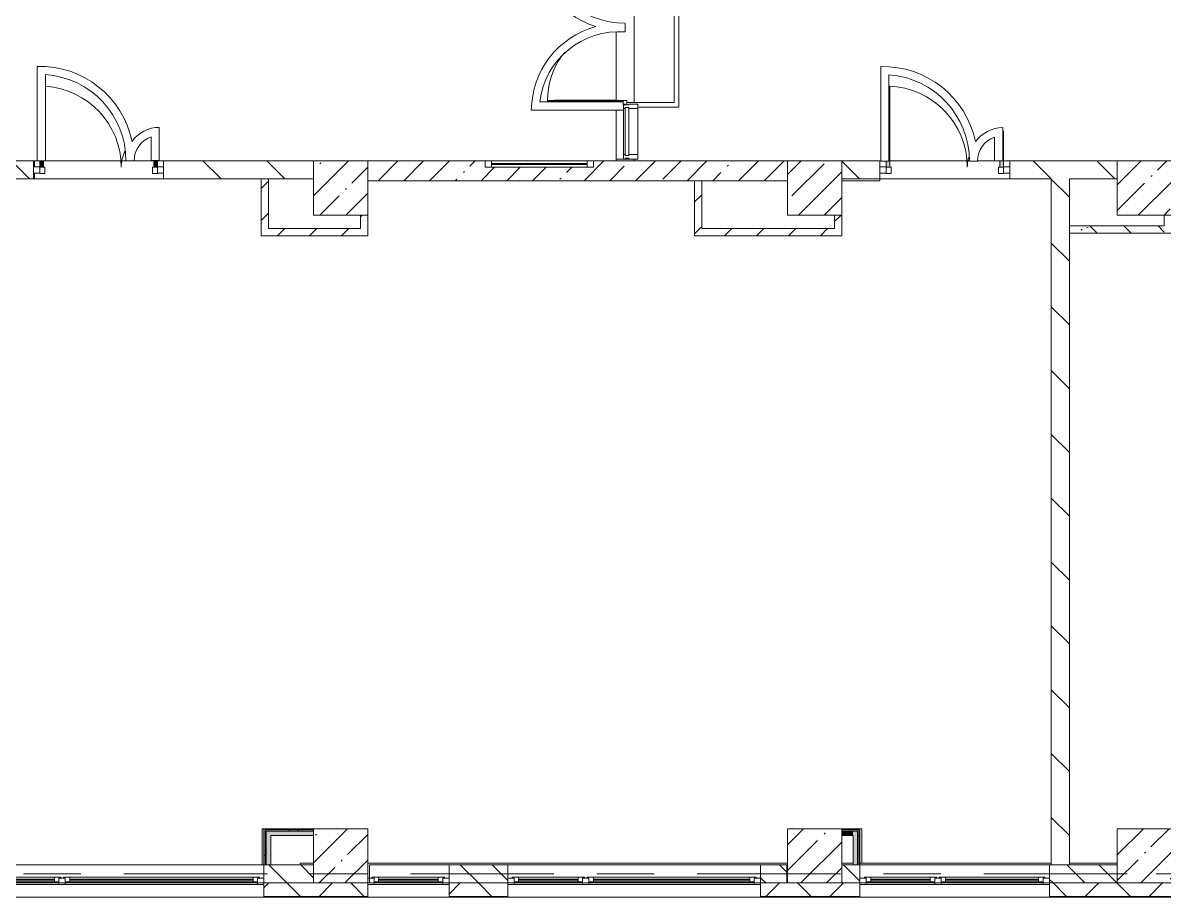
# Model space of a CAD drawing. Header units: millimetres. Extents: x 35147 to 231677, y -8553 to 29000.
# Drawn here: x 118108 to 130747, y -258 to 9430 of the extents above; entities that cross this region are included whole.
import ezdxf

# ---------------------------------------------------------------- set-up
doc = ezdxf.new("R2010")
doc.units = ezdxf.units.MM
doc.linetypes.add('Осевая', pattern=[3175, 635, -476.25, 1587.5, -476.25])
for name, color, linetype, lineweight, true_color in [('A-DETL-GENF-3', 7, 'Continuous', 5, 0xe2e2e2), ('A-DETL-GENF-4', 7, 'Continuous', 5, 0xaaaaaa), ('A-DOOR-2', 7, 'Continuous', 5, 0xaaaaaa), ('A-DOOR-3', 7, 'Continuous', 5, 0xe2e2e2), ('A-FLOR-1', 7, 'Continuous', 5, 0xaaaaaa), ('I-WALL-1', 7, 'Continuous', 5, 0xe7e7e7), ('I-WALL-2', 7, 'Continuous', 9, 0xe7e7e7), ('I-WALL-5', 7, 'Continuous', 5, 0x787878)]:
    doc.layers.add(name, color=color, linetype=linetype, lineweight=lineweight, true_color=true_color)
for name, color, linetype, lineweight in [('A-GLAZ-2', 7, 'Continuous', 5), ('A-GLAZ-CURT-2', 7, 'Continuous', 5), ('A-GLAZ-CWMG-2', 7, 'Continuous', 5), ('A-WALL', 7, 'Continuous', 9), ('A-WALL-2', 7, 'Continuous', 5), ('I-WALL-3', 7, 'Continuous', 5), ('S-COLS-1', 7, 'Continuous', 5), ('Оси', 7, 'Continuous', 9), ('Оси-2', 7, 'Осевая', 9)]:
    doc.layers.add(name, color=color, linetype=linetype, lineweight=lineweight)
pattern_1 = [(135, (104667.4, 0), (-353.553, -353.553), [])]
pattern_2 = [(45, (104667.4, 0), (-176.7767, 176.7767), [])]
pattern_3 = [(135, (104667.4, 0), (-176.7767, -176.7767), [])]
pattern_4 = [(45, (104667.4, 0), (-285.123, 285.123), []), (45, (104952.5, 0), (-285.123, 285.123), [504.031, -100.806, 16.764, -84.042])]
pattern_5 = [(45, (104667.4, 0), (-530.33, 530.33), []), (135, (104667.4, 0), (-530.33, -530.33), [])]

# ---------------------------------------------------------------- blocks, each defined once
blk = doc.blocks.new('BSC_Колонна _Прямоугольная - 600х600-V241-2_9_2_птичка')
at = {"layer": 'S-COLS-1'}
h = blk.add_hatch(dxfattribs=at)
h.set_pattern_fill('FP_71', color=256, style=0, pattern_type=2)
h.set_pattern_definition([(45, (-25860, -200), (-285.123, 285.123), []), (45, (-25574.88, -200), (-285.123, 285.123), [504.031, -100.806, 16.764, -84.042])])
h.paths.add_polyline_path([(-105, -300), (300, -300), (300, 300), (-300, 300), (-300, -300)])
for p, q in [((300, 300), (-300, 300)), ((-300, 300), (-300, -300)), ((300, -300), (300, 300)), ((-300, -300), (300, -300))]:
    blk.add_line(p, q, dxfattribs=at)
blk = doc.blocks.new('BSC_Колонна _Прямоугольная - 600х600-V254-2_9_2_птичка')
at = {"layer": 'S-COLS-1'}
h = blk.add_hatch(dxfattribs=at)
h.set_pattern_fill('FP_88', color=256, style=0, pattern_type=2)
h.set_pattern_definition([(45, (-25860, -7600), (-285.123, 285.123), []), (45, (-25574.88, -7600), (-285.123, 285.123), [504.031, -100.806, 16.764, -84.042])])
h.paths.add_polyline_path([(-300, -300), (300, -300), (300, 300), (-300, 300), (-300, 150)])
for p, q in [((300, 300), (-300, 300)), ((-300, 300), (-300, -300)), ((300, -300), (300, 300)), ((-300, -300), (300, -300))]:
    blk.add_line(p, q, dxfattribs=at)
blk = doc.blocks.new('120_Окно_СКБ_2Ст - 120_Окно_СКБ_2Ст 2800х2500_створка_-22445922-2_9_2_птичка')
at = {"layer": 'A-GLAZ-2'}
for p, q in [((-1400, -127), (-1400, -57)), ((-1400, -57), (-1330, -57)), ((1400, -57), (-1400, -57)), ((-1330, -57), (-1330, -127)), ((500, -87), (-1330, -87)), ((-1330, -87), (-1330, -127)), ((-1280, -137), (-1280, -87)), ((-1280, -107), (450, -107)), ((450, -117), (-1280, -117)), ((450, -137), (450, -87)), ((500, -127), (500, -57)), ((500, -57), (570, -57)), ((500, -127), (500, -87)), ((570, -57), (570, -127)), ((1330, -87), (570, -87)), ((570, -87), (570, -127)), ((620, -137), (620, -87)), ((620, -107), (1280, -107)), ((1280, -117), (620, -117)), ((1280, -137), (1280, -87)), ((1330, -127), (1330, -57)), ((1330, -57), (1400, -57)), ((1330, -127), (1330, -87)), ((1400, -57), (1400, -127)), ((-1330, -127), (-1400, -127)), ((-1400, -127), (-1350, -127)), ((-1330, -127), (-1350, -127)), ((-1350, -127), (-1350, -137)), ((-1350, -137), (520, -137)), ((520, -137), (-1350, -137)), ((570, -127), (500, -127)), ((520, -127), (500, -127)), ((520, -127), (550, -127)), ((520, -137), (520, -127)), ((570, -127), (550, -127)), ((550, -127), (550, -137)), ((550, -137), (1350, -137)), ((1350, -137), (550, -137)), ((1400, -127), (1330, -127)), ((1350, -127), (1330, -127)), ((1350, -127), (1400, -127)), ((1350, -137), (1350, -127))]:
    blk.add_line(p, q, dxfattribs=at)
blk = doc.blocks.new('120_Окно_СКБ_2Ст - 120_Окно_СКБ_2Ст 3100х2500 _мал_створка слева_ 2-22446355-2_9_2_птичка')
at = {"layer": 'A-GLAZ-2'}
for p, q in [((-1550, -127), (-1550, -57)), ((-1550, -57), (-1480, -57)), ((1550, -57), (-1550, -57)), ((-1480, -57), (-1480, -127)), ((650, -87), (-1480, -87)), ((-1480, -87), (-1480, -127)), ((-1430, -137), (-1430, -87)), ((-1430, -107), (600, -107)), ((600, -117), (-1430, -117)), ((600, -137), (600, -87)), ((650, -127), (650, -57)), ((650, -57), (720, -57)), ((650, -127), (650, -87)), ((720, -57), (720, -127)), ((1480, -87), (720, -87)), ((720, -87), (720, -127)), ((770, -137), (770, -87)), ((770, -107), (1430, -107)), ((1430, -117), (770, -117)), ((1430, -137), (1430, -87)), ((1480, -127), (1480, -57)), ((1480, -57), (1550, -57)), ((1480, -127), (1480, -87)), ((1550, -57), (1550, -127)), ((-1480, -127), (-1550, -127)), ((-1550, -127), (-1500, -127)), ((-1480, -127), (-1500, -127)), ((-1500, -127), (-1500, -137)), ((-1500, -137), (670, -137)), ((670, -137), (-1500, -137)), ((720, -127), (650, -127)), ((670, -127), (650, -127)), ((670, -127), (700, -127)), ((670, -137), (670, -127)), ((720, -127), (700, -127)), ((700, -127), (700, -137)), ((700, -137), (1500, -137)), ((1500, -137), (700, -137)), ((1550, -127), (1480, -127)), ((1500, -127), (1480, -127)), ((1500, -127), (1550, -127)), ((1500, -137), (1500, -127))]:
    blk.add_line(p, q, dxfattribs=at)
blk = doc.blocks.new('120_Окно_СКБ_1Ст - 120_Окно_СКБ_1Ст 900х2500_h_-V284-2_9_2_птичка')
at = {"layer": 'A-GLAZ-2'}
for p, q in [((-450, -127), (-450, -57)), ((-450, -57), (-380, -57)), ((450, -57), (-450, -57)), ((-380, -57), (-380, -127)), ((380, -87), (-380, -87)), ((-380, -87), (-380, -127)), ((-330, -137), (-330, -87)), ((-330, -107), (330, -107)), ((330, -117), (-330, -117)), ((330, -137), (330, -87)), ((380, -127), (380, -57)), ((380, -57), (450, -57)), ((380, -127), (380, -87)), ((450, -57), (450, -127)), ((-380, -127), (-450, -127)), ((-450, -127), (-400, -127)), ((-380, -127), (-400, -127)), ((-400, -127), (-400, -137)), ((-400, -137), (400, -137)), ((400, -137), (-400, -137)), ((450, -127), (380, -127)), ((400, -127), (380, -127)), ((400, -127), (450, -127)), ((400, -137), (400, -127))]:
    blk.add_line(p, q, dxfattribs=at)
blk = doc.blocks.new('120_Окно_СКБ_2Ст - 120_Окно_СКБ_2Ст 2100х2400 _мал створка справа_-22446225-2_9_2_птичка')
at = {"layer": 'A-GLAZ-2'}
for p, q in [((-1050, -127), (-1050, -57)), ((-1050, -57), (-980, -57)), ((1050, -57), (-1050, -57)), ((-980, -57), (-980, -127)), ((150, -87), (-980, -87)), ((-980, -87), (-980, -127)), ((-930, -137), (-930, -87)), ((-930, -107), (100, -107)), ((100, -117), (-930, -117)), ((100, -137), (100, -87)), ((150, -127), (150, -57)), ((150, -57), (220, -57)), ((150, -127), (150, -87)), ((220, -57), (220, -127)), ((980, -87), (220, -87)), ((220, -87), (220, -127)), ((270, -137), (270, -87)), ((270, -107), (930, -107)), ((930, -117), (270, -117)), ((930, -137), (930, -87)), ((980, -127), (980, -57)), ((980, -57), (1050, -57)), ((980, -127), (980, -87)), ((1050, -57), (1050, -127)), ((-980, -127), (-1050, -127)), ((-1050, -127), (-1000, -127)), ((-980, -127), (-1000, -127)), ((-1000, -127), (-1000, -137)), ((-1000, -137), (170, -137)), ((170, -137), (-1000, -137)), ((220, -127), (150, -127)), ((170, -127), (150, -127)), ((170, -127), (200, -127)), ((170, -137), (170, -127)), ((220, -127), (200, -127)), ((200, -127), (200, -137)), ((200, -137), (1000, -137)), ((1000, -137), (200, -137)), ((1050, -127), (980, -127)), ((1000, -127), (980, -127)), ((1000, -127), (1050, -127)), ((1000, -137), (1000, -127))]:
    blk.add_line(p, q, dxfattribs=at)
blk = doc.blocks.new('BSC_Колонна _Прямоугольная - 600х600-V348-2_9_2_птичка')
at = {"layer": 'S-COLS-1'}
h = blk.add_hatch(dxfattribs=at)
h.set_pattern_fill('FP_164', color=256, style=0, pattern_type=2)
h.set_pattern_definition([(45, (-22210, -7600), (-285.123, 285.123), []), (45, (-21924.88, -7600), (-285.123, 285.123), [504.031, -100.806, 16.764, -84.042])])
h.paths.add_polyline_path([(-300, -300), (300, -300), (300, 300), (-300, 300)])
for p, q in [((300, 300), (-300, 300)), ((-300, 300), (-300, -300)), ((300, -300), (300, 300)), ((-300, -300), (300, -300))]:
    blk.add_line(p, q, dxfattribs=at)
blk = doc.blocks.new('BSC_Колонна _Прямоугольная - 600х600-V349-2_9_2_птичка')
at = {"layer": 'S-COLS-1'}
h = blk.add_hatch(dxfattribs=at)
h.set_pattern_fill('FP_165', color=256, style=0, pattern_type=2)
h.set_pattern_definition([(45, (-22210, -200), (-285.123, 285.123), []), (45, (-21924.88, -200), (-285.123, 285.123), [504.031, -100.806, 16.764, -84.042])])
h.paths.add_polyline_path([(-165, -300), (300, -300), (300, 300), (-300, 300), (-300, -300)])
for p, q in [((300, 300), (-300, 300)), ((-300, 300), (-300, -300)), ((300, -300), (300, 300)), ((-300, -300), (300, -300))]:
    blk.add_line(p, q, dxfattribs=at)
blk = doc.blocks.new('BSC_Колонна _Прямоугольная - 600х600-V360-2_9_2_птичка')
at = {"layer": 'S-COLS-1'}
h = blk.add_hatch(dxfattribs=at)
h.set_pattern_fill('FP_175', color=256, style=0, pattern_type=2)
h.set_pattern_definition([(45, (-16960, -7600), (-285.123, 285.123), []), (45, (-16674.88, -7600), (-285.123, 285.123), [504.031, -100.806, 16.764, -84.042])])
h.paths.add_polyline_path([(-300, -300), (300, -300), (300, 300), (-300, 300), (-300, 150)])
for p, q in [((300, 300), (-300, 300)), ((-300, 300), (-300, -300)), ((300, -300), (300, 300)), ((-300, -300), (300, -300))]:
    blk.add_line(p, q, dxfattribs=at)
blk = doc.blocks.new('Прямоугольный импост - 50 x 70 мм-31927764-2_9_2_птичка')
at = {"layer": 'A-GLAZ-CWMG-2'}
for p, q in [((-70, 35), (0, 35)), ((-70, -35), (-70, 35)), ((0, 35), (0, -35)), ((0, -35), (-70, -35))]:
    blk.add_line(p, q, dxfattribs=at)
blk = doc.blocks.new('Дверь_Витражная_остекление_ - ДВН_ДАО_Главный вход_1200 в свету Д-22 _п_-31928779-2_9_2_птичка')
at = {"layer": 'A-DOOR-3'}
for points in [[(-610, 30), (-610, 100), (-650, 100), (-650, 30)], [(650, 30), (650, 103), (610, 103), (610, 30)]]:
    blk.add_hatch(color=256, dxfattribs=at).paths.add_polyline_path(points)
at = {"layer": 'A-DETL-GENF-4'}
for p, q in [((-650, 100), (-650, 35)), ((-650, 30), (-610, 30)), ((-595, 30), (-650, 30)), ((-610, 30), (-610, 100)), ((-595, -40), (-595, 30)), ((595, -40), (595, 30)), ((595, 30), (650, 30)), ((610, 103), (610, 30)), ((610, 30), (650, 30)), ((650, 35), (650, 103)), ((-650, -40), (-595, -40)), ((650, -40), (595, -40))]:
    blk.add_line(p, q, dxfattribs=at)
at = {"layer": 'A-DOOR-2'}
for p, q in [((-650, 100), (-650, 35)), ((650, 103), (650, 35))]:
    blk.add_line(p, q, dxfattribs=at)
for centre, radius, start, end in [((-650, 30), 900, 360, 86.0972), ((650, 30), 400, 153.3442, 180)]:
    blk.add_arc(centre, radius, start, end, dxfattribs=at)
blk = doc.blocks.new('Прямоугольный импост - 50 x 70 мм-31701779-2_9_2_птичка')
at = {"layer": 'A-GLAZ-CWMG-2'}
for p, q in [((0, 35), (-70, 35)), ((-70, 35), (-70, -35)), ((0, -35), (0, 35)), ((-70, -35), (0, -35))]:
    blk.add_line(p, q, dxfattribs=at)
blk = doc.blocks.new('Дверь_Витражная_остекление_ - ДВН_ДАО_Главный вход_1200 в свету Д-22 _п_-V389-2_9_2_птичка')
at = {"layer": 'A-DOOR-3'}
for points in [[(-619, 30), (-610, 30), (-610, 930), (-619, 930), (-619, 97), (-650, 97), (-650, 30)], [(642, 30), (650, 35), (650, 430), (642, 430), (642, 100), (610, 100), (610, 30)]]:
    blk.add_hatch(color=256, dxfattribs=at).paths.add_polyline_path(points)
at = {"layer": 'A-DETL-GENF-4'}
for p, q in [((-610, 930), (-619, 930)), ((-610, 30), (-610, 930)), ((650, 430), (642, 430)), ((650, 35), (650, 430)), ((-650, 97), (-650, 35)), ((-650, 30), (-610, 30)), ((-595, 30), (-650, 30)), ((-595, -40), (-595, 30)), ((595, -40), (595, 30)), ((595, 30), (650, 30)), ((610, 100), (610, 30)), ((610, 30), (650, 30)), ((-650, -40), (-595, -40)), ((650, -40), (595, -40))]:
    blk.add_line(p, q, dxfattribs=at)
at = {"layer": 'A-DOOR-2'}
for p, q in [((650, 430), (650, 35)), ((-650, 97), (-650, 35))]:
    blk.add_line(p, q, dxfattribs=at)
for centre, radius, start, end in [((-650, 30), 900, 360, 87.9985), ((650, 30), 400, 90, 91.1759), ((650, 30), 400, 164.4599, 180)]:
    blk.add_arc(centre, radius, start, end, dxfattribs=at)
blk = doc.blocks.new('Прямоугольный импост - Импост структурный с накладкой - 160мм Темный-30756008-2_9_2_птичка')
at = {"layer": 'A-GLAZ-CWMG-2'}
for p, q in [((-50, 0), (-50, 17)), ((-50, 17), (0, 17)), ((-40, 0), (-50, 0)), ((-40, -40), (-40, 0)), ((0, 0), (-10, 0)), ((-10, 0), (-10, -40)), ((0, 17), (0, 0)), ((-50, -140), (-50, -40)), ((-50, -40), (-40, -40)), ((-10, -40), (0, -40)), ((0, -40), (0, -140)), ((0, -140), (-50, -140))]:
    blk.add_line(p, q, dxfattribs=at)
blk = doc.blocks.new('Системная панель - Стекло - 40мм-32387061-2_9_2_птичка')
at = {"layer": 'A-GLAZ-CURT-2'}
for p, q in [((265, 40), (-265, 40)), ((-265, 40), (-265, 0)), ((-265, 0), (265, 0)), ((265, 0), (265, 40))]:
    blk.add_line(p, q, dxfattribs=at)
blk = doc.blocks.new('Прямоугольный импост - Импост структурный с накладкой - 160мм Темный-32387059-2_9_2_птичка')
at = {"layer": 'A-GLAZ-CWMG-2'}
for p, q in [((20093, 7970), (20093, 8480)), ((20250, 7970), (20250, 8480))]:
    blk.add_line(p, q, dxfattribs=at)
blk = doc.blocks.new('Прямоугольный импост - Импост структурный с накладкой - 160мм Темный-30755591-2_9_2_птичка')
at = {"layer": 'A-GLAZ-CWMG-2'}
for p, q in [((-25, 0), (-25, 17)), ((-25, 17), (25, 17)), ((-15, 0), (-25, 0)), ((-15, -40), (-15, 0)), ((25, 0), (15, 0)), ((15, 0), (15, -40)), ((25, 17), (25, 0)), ((-25, -140), (-25, -40)), ((-25, -40), (-15, -40)), ((15, -40), (25, -40)), ((25, -40), (25, -140)), ((25, -140), (-25, -140))]:
    blk.add_line(p, q, dxfattribs=at)
blk = doc.blocks.new('Дверь_Витражная_остекление_ - ВВ-16 остекление-32390142-2_9_2_птичка')
at = {"layer": 'A-DETL-GENF-3'}
for points in [[(-788, -20), (-833, -20), (-833, -845), (-788, -845), (-788, -56)], [(850, -860), (850, -20), (837, -20), (837, -860)]]:
    blk.add_hatch(color=256, dxfattribs=at).paths.add_polyline_path(points)
at = {"layer": 'A-DETL-GENF-4'}
for p, q in [((-788, -20), (-833, -20)), ((-833, -845), (-833, -20)), ((-788, -20), (-833, -20)), ((-833, -20), (-833, -845)), ((-833, -100), (-788, -100)), ((-823, -765), (-823, -100)), ((-788, -845), (-788, -20)), ((-788, -845), (-788, -20)), ((-779, -765), (-779, -100)), ((829, -780), (829, -100)), ((837, -860), (837, -20)), ((837, -20), (837, -860)), ((850, -100), (837, -100)), ((-833, -765), (-788, -765)), ((-833, -845), (-788, -845)), ((-833, -845), (-788, -845)), ((850, -780), (837, -780)), ((850, -860), (837, -860)), ((837, -860), (850, -860))]:
    blk.add_line(p, q, dxfattribs=at)
at = {"layer": 'A-DOOR-2'}
for p, q in [((-883, 20), (-833, 20)), ((-883, -20), (-883, 20)), ((-833, 20), (-833, -20)), ((833, 20), (883, 20)), ((833, -20), (833, 20)), ((883, 20), (883, -20)), ((-833, -20), (-883, -20)), ((-833, -845), (-833, -20)), ((833, -860), (833, -20)), ((883, -20), (833, -20))]:
    blk.add_line(p, q, dxfattribs=at)
for centre, radius, start, end in [((-833, -20), 825, 329.8094, 332.2043), ((-833, -20), 825, 270, 322.6078), ((833, -20), 840, 230.3386, 232.9926), ((833, -20), 840, 234.0758, 270)]:
    blk.add_arc(centre, radius, start, end, dxfattribs=at)
blk = doc.blocks.new('120_Окно_СКБ_1Ст - 120_Окно_СКБ_1Ст 400х1200 EI30-V405-2_9_2_птичка')
at = {"layer": 'A-GLAZ-2'}
for p, q in [((-600, 40), (-600, 110)), ((-600, 110), (-530, 110)), ((600, 110), (-600, 110)), ((-530, 40), (-600, 40)), ((-600, 40), (600, 40)), ((-530, 110), (-530, 40)), ((530, 80), (-530, 80)), ((530, 70), (-530, 70)), ((530, 40), (530, 110)), ((530, 110), (600, 110)), ((600, 40), (530, 40)), ((600, 110), (600, 40))]:
    blk.add_line(p, q, dxfattribs=at)

msp = doc.modelspace()

# ---------------------------------------------------------------- hatches: boundary and pattern name
at = {"layer": 'A-WALL-2'}
h = msp.add_hatch(dxfattribs=at)
h.set_pattern_fill('FP_94', color=256, style=0, pattern_type=2)
h.set_pattern_definition(pattern_3)
h.paths.add_polyline_path([(121147, -100), (121327.4, -100), (121327.4, 100), (120777.4, 100), (120777.4, -100)])
h.paths.add_polyline_path([(117677.4, -100), (117677.4, 100), (117427.4, 100), (117427.4, -100), (117437, -100)])
h = msp.add_hatch(dxfattribs=at)
h.set_pattern_fill('FP_94', color=256, style=0, pattern_type=2)
h.set_pattern_definition(pattern_3)
h.paths.add_polyline_path([(126567.4, -100), (126567.4, 100), (126277.4, 100), (126277.4, -100)])
h.paths.add_polyline_path([(123477.4, -100), (123477.4, 100), (122827.4, 100), (122827.4, -100), (123002.1, -100)])
h = msp.add_hatch(dxfattribs=at)
h.set_pattern_fill('FP_94', color=256, style=0, pattern_type=2)
h.set_pattern_definition(pattern_3)
h.paths.add_polyline_path([(129477.4, -100), (130227.4, -100), (130227.4, 100), (129477.4, 100)])
h.paths.add_polyline_path([(127177.4, -100), (127377.4, -100), (127377.4, 100), (127177.4, 100)])
h = msp.add_hatch(dxfattribs=at)
h.set_pattern_fill('FP_84', color=256, style=0, pattern_type=2)
h.set_pattern_definition([(45, (104667.4, 0), (-353.5534, 353.5534), []), (135, (104667.4, 0), (-353.5534, -353.5534), [])])
h.paths.add_polyline_path([(137677.4, -250), (138537.4, -250), (138537.4, -100), (137677.4, -100)])
h.paths.add_polyline_path([(143427.4, -250), (143427.4, -100), (142657.4, -100), (142657.4, -250), (143407.5, -250)])
h.paths.add_polyline_path([(135577.4, -250), (135577.4, -100), (133877.1, -100), (133877.1, -250), (135523.6, -250)])
h.paths.add_polyline_path([(139437.4, -250), (140557.4, -250), (140557.4, -100), (139437.4, -100)])
h.paths.add_polyline_path([(131077.1, -250), (131077.1, -100), (129477.4, -100), (129477.4, -250), (130886, -250)])
h.paths.add_polyline_path([(123002.1, -250), (123477.4, -250), (123477.4, -100), (122827.4, -100), (122827.4, -250)])
h.paths.add_polyline_path([(126277.4, -250), (127377.4, -250), (127377.4, -100), (126277.4, -100)])
h.paths.add_polyline_path([(121610.8, -250), (121927.4, -250), (121927.4, -100), (120777.4, -100), (120777.4, -250), (121147, -250)])
h.paths.add_polyline_path([(117677.4, -250), (117677.4, -100), (116327.4, -100), (116327.4, -250), (117437, -250)])
h.paths.add_polyline_path([(112799.4, -250), (113227.4, -250), (113227.4, -100), (109297.4, -100), (109297.4, -250), (111871.8, -250)])
h.paths.add_polyline_path([(108397.4, -250), (108397.4, -100), (104407.4, -100), (104407.4, -250), (108161.8, -250)])
at = {"layer": 'I-WALL-1'}
for points in [[(121327.4, 425), (121327.4, 475), (120852.4, 475), (120852.4, 425), (121147, 425)], [(127302.4, 425), (127302.4, 475), (127177.4, 475), (127177.4, 425)], [(127302.4, 100), (127352.4, 100), (127352.4, 475), (127302.4, 475), (127302.4, 230.5)]]:
    msp.add_hatch(color=256, dxfattribs=at).paths.add_polyline_path(points)
at = {"layer": 'I-WALL-2'}
msp.add_hatch(color=256, dxfattribs=at).paths.add_polyline_path([(120802.4, 100), (120852.4, 100), (120852.4, 475), (120802.4, 475), (120802.4, 230.5)])
at = {"layer": 'I-WALL-3'}
h = msp.add_hatch(dxfattribs=at)
h.set_pattern_fill('FP_95', color=256, style=0, pattern_type=2)
h.set_pattern_definition(pattern_1)
h.paths.add_polyline_path([(114654.4, 7700), (116827.4, 7700), (116827.4, 7900), (116127.4, 7900), (116127.4, 7830), (115327.4, 7830), (115327.4, 7900), (112927.4, 7900), (112927.4, 7700), (113726.9, 7700)])
h.paths.add_polyline_path([(117437, 7700), (118227.3, 7700), (118227.3, 7900), (117427.4, 7900), (117427.4, 7700)])
h.paths.add_polyline_path([(111197.4, 7700), (112327.4, 7700), (112327.4, 7900), (111197.4, 7900), (111197.4, 7750.3)])
h.paths.add_polyline_path([(121327.4, 7700), (121327.4, 7900), (119667.3, 7900), (119667.3, 7700), (120827.4, 7700)])
h.paths.add_polyline_path([(108397.4, 7700), (108697.4, 7700), (108697.4, 7900), (108397.4, 7900), (108397.4, 7750.3)])
h = msp.add_hatch(dxfattribs=at)
h.set_pattern_fill('FP_92', color=256, style=0, pattern_type=2)
h.set_pattern_definition(pattern_4)
h.paths.add_polyline_path([(126577.4, 7680), (126577.4, 7900), (124427.4, 7900), (124427.4, 7830), (123227.4, 7830), (123227.4, 7900), (121927.4, 7900), (121927.4, 7680), (125784.6, 7680)])
h = msp.add_hatch(dxfattribs=at)
h.set_pattern_fill('FP_95', color=256, style=0, pattern_type=2)
h.set_pattern_definition(pattern_1)
h.paths.add_polyline_path([(129494.7, 7700), (130227.4, 7700), (130227.4, 7900), (129037.4, 7900), (129037.4, 7700)])
h.paths.add_polyline_path([(127177.4, 7700), (127597.4, 7700), (127597.4, 7900), (127177.4, 7900)])
h = msp.add_hatch(dxfattribs=at)
h.set_pattern_fill('FP_96', color=256, style=0, pattern_type=2)
h.set_pattern_definition(pattern_2)
h.paths.add_polyline_path([(120827.4, 7070), (120827.4, 7700), (120747.4, 7700), (120747.4, 7070)])
h = msp.add_hatch(dxfattribs=at)
h.set_pattern_fill('FP_96', color=256, style=0, pattern_type=2)
h.set_pattern_definition(pattern_2)
h.paths.add_polyline_path([(125627.4, 7150), (125627.4, 7680), (125547.4, 7680), (125547.4, 7150)])
h = msp.add_hatch(dxfattribs=at)
h.set_pattern_fill('FP_95', color=256, style=0, pattern_type=2)
h.set_pattern_definition(pattern_1)
h.paths.add_polyline_path([(129697.4, 100), (129697.4, 7700), (129497.4, 7700), (129497.4, 100)])
h = msp.add_hatch(dxfattribs=at)
h.set_pattern_fill('FP_96', color=256, style=0, pattern_type=2)
h.set_pattern_definition(pattern_2)
h.paths.add_polyline_path([(121927.4, 7150), (121927.4, 7300), (121847.4, 7300), (121847.4, 7150)])
h = msp.add_hatch(dxfattribs=at)
h.set_pattern_fill('FP_96', color=256, style=0, pattern_type=2)
h.set_pattern_definition(pattern_2)
h.paths.add_polyline_path([(127177.4, 7070), (127177.4, 7300), (127097.4, 7300), (127097.4, 7070)])
h = msp.add_hatch(dxfattribs=at)
h.set_pattern_fill('FP_96', color=256, style=0, pattern_type=2)
h.set_pattern_definition(pattern_2)
h.paths.add_polyline_path([(120827.4, 7070), (121927.4, 7070), (121927.4, 7150), (120827.4, 7150)])
h = msp.add_hatch(dxfattribs=at)
h.set_pattern_fill('FP_96', color=256, style=0, pattern_type=2)
h.set_pattern_definition(pattern_2)
h.paths.add_polyline_path([(127097.4, 7070), (127097.4, 7150), (125547.4, 7150), (125547.4, 7070), (125784.6, 7070)])
h = msp.add_hatch(dxfattribs=at)
h.set_pattern_fill('FP_184', color=256, style=0, pattern_type=2)
h.set_pattern_definition(pattern_5)
h.paths.add_polyline_path([(120777.4, 100), (120789.9, 100), (120789.9, 500), (120777.4, 500), (120777.4, 230.5)])
h = msp.add_hatch(dxfattribs=at)
h.set_pattern_fill('FP_184', color=256, style=0, pattern_type=2)
h.set_pattern_definition(pattern_5)
h.paths.add_polyline_path([(120789.9, 487.5), (121327.4, 487.5), (121327.4, 500), (120789.9, 500)])
h = msp.add_hatch(dxfattribs=at)
h.set_pattern_fill('FP_184', color=256, style=0, pattern_type=2)
h.set_pattern_definition(pattern_5)
h.paths.add_polyline_path([(120789.9, 100), (120802.4, 100), (120802.4, 487.5), (120789.9, 487.5), (120789.9, 230.5)])
h = msp.add_hatch(dxfattribs=at)
h.set_pattern_fill('FP_184', color=256, style=0, pattern_type=2)
h.set_pattern_definition(pattern_5)
h.paths.add_polyline_path([(120802.4, 475), (121327.4, 475), (121327.4, 487.5), (120802.4, 487.5)])
h = msp.add_hatch(dxfattribs=at)
h.set_pattern_fill('FP_184', color=256, style=0, pattern_type=2)
h.set_pattern_definition(pattern_5)
h.paths.add_polyline_path([(127352.4, 100), (127364.9, 100), (127364.9, 487.5), (127352.4, 487.5), (127352.4, 230.5)])
h = msp.add_hatch(dxfattribs=at)
h.set_pattern_fill('FP_184', color=256, style=0, pattern_type=2)
h.set_pattern_definition(pattern_5)
h.paths.add_polyline_path([(127364.9, 100), (127377.4, 100), (127377.4, 500), (127364.9, 500), (127364.9, 230.5)])
at = {"layer": 'I-WALL-5'}
h = msp.add_hatch(dxfattribs=at)
h.set_pattern_fill('FP_101', color=256, style=0, pattern_type=2)
h.set_pattern_definition([(135, (104667.4, 0), (-377.171, -377.171), [533.4, -88.9, 17.78, -88.9]), (135, (104667.4, 376.94), (-377.171, -377.171), []), (50, (104667.4, 0), (637.645, -55.787), [66.675, -733.425]), (355, (104667.4, 0), (-123.35, 668.7), [53.34, -586.74]), (100.451, (104720.5, -4.65), (514.299, 612.908), [56.665, -623.315]), (46.184, (104667.4, 177.8), (948.776, -147.15), [100.012, -1100.137]), (96.636, (104746.45, 165.5), (830.91, 865.997), [84.998, -934.973]), (351.184, (104667.4, 177.8), (830.918, 865.988), [80.01, -880.11]), (21, (104756.3, 133.35), (530.651, -357.928), [66.675, -733.425]), (326, (104756.3, 133.35), (216.308, 644.658), [53.34, -586.74]), (71.451, (104800.5, 103.5), (746.96, 286.724), [56.665, -623.315]), (37.5, (104667.39, 0), (10.8105, 295.9426), [16.764, -562.864, 16.764, -578.866, -588.962]), (37.5, (104667.39, 0), (10.8105, 295.9426), [-1175.258, 16.764, -572.198]), (7.5, (104667.4, 0), (233.869, 350.6318), [16.764, -322.834, 16.764, -549.529, -224.472]), (7.5, (104667.4, 0), (233.869, 350.6318), [-905.891, 16.764, -207.708]), (327.5, (104469.14, 0), (474.5678, -20.0513), [16.764, -205.486, 16.764, -676.656, -920.115]), (327.5, (104469.14, 0), (474.5678, -20.0513), [-915.67, 16.764, -903.351]), (317.5, (104380.24, 0), (518.452, 88.9934), [16.764, -272.161, 16.764, -443.738, -653.415]), (317.5, (104380.24, 0), (518.452, 88.9934), [-749.427, 16.764, -636.651])])
h.paths.add_polyline_path([(130747.4, 7100), (130747.4, 7180), (129697.4, 7180), (129697.4, 7100), (130422.2, 7100)])
at = {"layer": 'S-COLS-1'}
h = msp.add_hatch(dxfattribs=at)
h.set_pattern_fill('FP_92', color=256, style=0, pattern_type=2)
h.set_pattern_definition(pattern_4)
h.paths.add_polyline_path([(121327.4, -100), (121927.4, -100), (121927.4, 500), (121327.4, 500), (121327.4, 230.5)])

# ---------------------------------------------------------------- linework, layer by layer
at = {"layer": 'A-FLOR-1'}
for p, q in [((125322.4, 10278.9), (125322.4, 8547.4)), ((125372.4, 8497.4), (125372.4, 10328.9)), ((124777.4, 9329.4), (124777.4, 9428.1)), ((118267.6, 8947.6), (118267.6, 7900)), ((118357.6, 7900), (118357.6, 8855.9)), ((127608.3, 8944.6), (127608.3, 7897)), ((127698.3, 7897), (127698.3, 8852.9)), ((124757.4, 8553), (123834.7, 8553)), ((125322.4, 8547.4), (124797.4, 8547.4)), ((124917.4, 8497.4), (125372.4, 8497.4)), ((123739, 8463), (124760.4, 8463)), ((119618.7, 7903), (119618.7, 8272)), ((128959.4, 7900), (128959.4, 8269)), ((119528.7, 8167.1), (119528.7, 7903)), ((128869.4, 8164.1), (128869.4, 7900)), ((118227.3, 7900), (119667.3, 7900)), ((118236.7, 7900), (118236.7, 7835)), ((119528.7, 7903), (119618.7, 7903)), ((127608.6, 7900), (127597.4, 7900)), ((127608.3, 7897), (127698.3, 7897)), ((128590.4, 7897), (128680.4, 7897)), ((129037.4, 7900), (128680.7, 7900)), ((118236.7, 7765), (118236.7, 7700)), ((127597.4, 7679), (127177.4, 7679)), ((127597.4, 7700), (127597.4, 7679)), ((120757.4, 100), (120757.4, 500)), ((120757.4, 500), (120777.4, 500)), ((127377.4, 500), (127397.4, 500)), ((127397.4, 500), (127397.4, 120))]:
    msp.add_line(p, q, dxfattribs=at)
for centre, radius, start, end in [((124763.4, 10338), 1000, 178.56746, 251.86052), ((124763.4, 10338), 910, 184.09604, 270.88287), ((124708, 8453.1), 969, 105.31636, 179.41553), ((124708, 8453.1), 879, 85.47205, 173.47514), ((118294.7, 7903), 1045, 11.78406, 91.48467), ((118294.7, 7903), 955, 359.82001, 86.22206), ((127635.4, 7900), 1045, 11.78406, 91.48467), ((127635.4, 7900), 955, 359.82001, 86.22206), ((119618.7, 7903), 369, 90, 144.66492), ((128959.4, 7900), 369, 90, 144.66492), ((119618.7, 7903), 279, 108.81906, 180.6161), ((128959.4, 7900), 279, 108.81906, 180.6161)]:
    msp.add_arc(centre, radius, start, end, dxfattribs=at)
at = {"layer": 'A-WALL'}
for p, q in [((124677.4, 7900), (124877.4, 7900)), ((120827.4, 7700), (120747.4, 7700)), ((125627.4, 7680), (125547.4, 7680)), ((129697.4, 7180), (129697.4, 7100)), ((120789.9, 100), (120789.9, 487.5)), ((121327.4, 487.5), (120789.9, 487.5)), ((120802.4, 100), (120802.4, 475)), ((121327.4, 475), (120802.4, 475)), ((127364.9, 487.5), (127177.4, 487.5)), ((127352.4, 475), (127177.4, 475)), ((127352.4, 100), (127352.4, 475)), ((127364.9, 100), (127364.9, 487.5)), ((129497.4, 100), (129697.4, 100)), ((120777.4, -100), (121327.4, -100)), ((122827.4, -100), (123477.4, -100)), ((126277.4, -100), (126567.4, -100)), ((127177.4, -100), (127377.4, -100)), ((129477.4, -100), (130227.4, -100)), ((120777.4, -250), (121927.4, -250)), ((122827.4, -250), (123477.4, -250)), ((126277.4, -250), (127377.4, -250)), ((129477.4, -250), (131077.1, -250)), ((120777.4, -253), (121927.4, -253)), ((122827.4, -253), (123477.4, -253)), ((126277.4, -253), (127377.4, -253)), ((129477.4, -253), (131077.1, -253))]:
    msp.add_line(p, q, dxfattribs=at)
at = {"layer": 'A-WALL-2'}
for p, q in [((117427.4, 100), (121327.4, 100)), ((120777.4, 100), (120777.4, -258)), ((121327.4, -100), (121327.4, 100)), ((121947.4, 100), (121947.4, -100)), ((121947.4, 100), (126567.4, 100)), ((122827.4, 100), (122827.4, -258)), ((123477.4, -258), (123477.4, 100)), ((126277.4, 100), (126277.4, -258)), ((126567.4, -100), (126567.4, 100)), ((127177.4, 100), (129497.4, 100)), ((127377.4, -258), (127377.4, 100)), ((129477.4, 100), (129477.4, -258)), ((130227.4, 100), (129697.4, 100)), ((116827.4, -100), (121927.4, -100)), ((121927.4, -258), (121927.4, -100)), ((123477.4, -100), (126577.4, -100)), ((104399.4, -258), (122827.4, -258)), ((126277.4, -258), (122827.4, -258)), ((143427.4, -258), (126277.4, -258))]:
    msp.add_line(p, q, dxfattribs=at)
at = {"layer": 'I-WALL-3'}
for p, q in [((124877.4, 10275.4), (124877.4, 8547.4)), ((124677.4, 8553), (124677.4, 9331.4)), ((124677.4, 7900), (124677.4, 8463)), ((118227.3, 7900), (117427.4, 7900)), ((118227.3, 7700), (118227.3, 7900)), ((121327.4, 7900), (119667.3, 7900)), ((119667.3, 7900), (119667.3, 7700)), ((123227.4, 7900), (121927.4, 7900)), ((124677.4, 7900), (124427.4, 7900)), ((124877.4, 7920), (124677.4, 7920)), ((124877.4, 7900), (124877.4, 7920)), ((126577.4, 7900), (124877.4, 7900)), ((127597.4, 7900), (127177.4, 7900)), ((127597.4, 7700), (127597.4, 7900)), ((127698.3, 7900), (128590.2, 7900)), ((130227.4, 7900), (129037.4, 7900)), ((129037.4, 7900), (129037.4, 7700)), ((120747.4, 7700), (117427.4, 7700)), ((120747.4, 7700), (120747.4, 7070)), ((120827.4, 7700), (121327.4, 7700)), ((120827.4, 7150), (120827.4, 7700)), ((121927.4, 7680), (125547.4, 7680)), ((125547.4, 7680), (125547.4, 7070)), ((125627.4, 7150), (125627.4, 7680)), ((125627.4, 7680), (126577.4, 7680)), ((129497.4, 7700), (127177.4, 7700)), ((129497.4, 7700), (129497.4, 100)), ((129697.4, 7180), (129697.4, 7700)), ((129697.4, 7700), (130227.4, 7700)), ((121847.4, 7300), (121847.4, 7150)), ((121927.4, 7070), (121927.4, 7300)), ((127097.4, 7300), (127097.4, 7150)), ((127177.4, 7070), (127177.4, 7300)), ((130747.4, 7300), (130747.4, 7180)), ((121847.4, 7150), (120827.4, 7150)), ((127097.4, 7150), (125627.4, 7150)), ((130747.4, 7180), (129697.4, 7180)), ((129697.4, 100), (129697.4, 7100)), ((129697.4, 7100), (130827.4, 7100)), ((120747.4, 7070), (121927.4, 7070)), ((125547.4, 7070), (127177.4, 7070)), ((120777.4, 500), (120777.4, 100)), ((121327.4, 500), (120777.4, 500)), ((120852.4, 100), (120852.4, 425)), ((120852.4, 425), (121327.4, 425)), ((121327.4, 425), (121327.4, 500)), ((127377.4, 500), (127177.4, 500)), ((127177.4, 425), (127302.4, 425)), ((127302.4, 425), (127302.4, 100)), ((127377.4, 100), (127377.4, 500)), ((121177.4, 120), (121327.4, 120)), ((121177.4, 120), (121177.4, 100)), ((121927.4, 120), (126577.4, 120)), ((127177.4, 120), (127302.4, 120)), ((127376.7, 120), (129494.7, 120)), ((129697.4, 120), (130227.4, 120)), ((122827.4, -100), (121927.4, -100)), ((129477.4, -100), (127377.4, -100))]:
    msp.add_line(p, q, dxfattribs=at)
at = {"layer": 'S-COLS-1'}
for p, q in [((121927.4, 500), (121327.4, 500)), ((121327.4, 500), (121327.4, -100)), ((121927.4, -100), (121927.4, 500)), ((121327.4, -100), (121927.4, -100))]:
    msp.add_line(p, q, dxfattribs=at)
at = {"layer": 'Оси'}
msp.add_line((130657.4, 0), (143157.4, 0), dxfattribs=at)
at = {"layer": 'Оси-2'}
msp.add_line((114939.8, 0), (130657.4, 0), dxfattribs=at)

# ---------------------------------------------------------------- block references
at = {"layer": 'A-DOOR-2', "rotation": 269.9999999999998}
msp.add_blockref('Дверь_Витражная_остекление_ - ВВ-16 остекление-32390142-2_9_2_птичка', (124777.4, 9402.9), dxfattribs=at)
at = {"layer": 'A-DOOR-2'}
for name, p in [('Дверь_Витражная_остекление_ - ДВН_ДАО_Главный вход_1200 в свету Д-22 _п_-31928779-2_9_2_птичка', (118947.3, 7800)), ('Дверь_Витражная_остекление_ - ДВН_ДАО_Главный вход_1200 в свету Д-22 _п_-V389-2_9_2_птичка', (128317.4, 7800))]:
    msp.add_blockref(name, p, dxfattribs=at)
at = {"layer": 'A-GLAZ-2'}
msp.add_blockref('120_Окно_СКБ_1Ст - 120_Окно_СКБ_1Ст 400х1200 EI30-V405-2_9_2_птичка', (123827.4, 7790), dxfattribs=at)
at = {"layer": 'A-GLAZ-2', "rotation": 180}
for name, p in [('120_Окно_СКБ_2Ст - 120_Окно_СКБ_2Ст 3100х2500 _мал_створка слева_ 2-22446355-2_9_2_птичка', (119227.4, -175)), ('120_Окно_СКБ_1Ст - 120_Окно_СКБ_1Ст 900х2500_h_-V284-2_9_2_птичка', (122377.4, -175)), ('120_Окно_СКБ_2Ст - 120_Окно_СКБ_2Ст 2800х2500_створка_-22445922-2_9_2_птичка', (124877.4, -175)), ('120_Окно_СКБ_2Ст - 120_Окно_СКБ_2Ст 2100х2400 _мал створка справа_-22446225-2_9_2_птичка', (128427.4, -175))]:
    msp.add_blockref(name, p, dxfattribs=at)
at = {"layer": 'A-GLAZ-CURT-2', "rotation": 269.9999999999997}
msp.add_blockref('Системная панель - Стекло - 40мм-32387061-2_9_2_птичка', (124777.4, 8225.2), dxfattribs=at)
at = {"layer": 'A-GLAZ-CWMG-2', "extrusion": (0, 0, -1)}
for name, p, rotation in [('Прямоугольный импост - Импост структурный с накладкой - 160мм Темный-30755591-2_9_2_птичка', (-124777.4, 8505.4), 270.0000000000002), ('Прямоугольный импост - Импост структурный с накладкой - 160мм Темный-30756008-2_9_2_птичка', (-124777.4, 7920), 270.0000000000002), ('Прямоугольный импост - 50 x 70 мм-31927764-2_9_2_птичка', (-119667.3, 7800), 180), ('Прямоугольный импост - 50 x 70 мм-31927764-2_9_2_птичка', (-129037.4, 7800), 180)]:
    msp.add_blockref(name, p, dxfattribs=dict(at, rotation=rotation))
at = {"layer": 'A-GLAZ-CWMG-2'}
msp.add_blockref('Прямоугольный импост - Импост структурный с накладкой - 160мм Темный-32387059-2_9_2_птичка', (104667.4, 0), dxfattribs=at)
at = {"layer": 'A-GLAZ-CWMG-2', "rotation": 180}
for p in [(118227.3, 7800), (127597.4, 7800)]:
    msp.add_blockref('Прямоугольный импост - 50 x 70 мм-31701779-2_9_2_птичка', p, dxfattribs=at)
at = {"layer": 'S-COLS-1'}
for name, p in [('BSC_Колонна _Прямоугольная - 600х600-V360-2_9_2_птичка', (121627.4, 7600)), ('BSC_Колонна _Прямоугольная - 600х600-V348-2_9_2_птичка', (126877.4, 7600)), ('BSC_Колонна _Прямоугольная - 600х600-V254-2_9_2_птичка', (130527.4, 7600)), ('BSC_Колонна _Прямоугольная - 600х600-V349-2_9_2_птичка', (126877.4, 200)), ('BSC_Колонна _Прямоугольная - 600х600-V241-2_9_2_птичка', (130527.4, 200))]:
    msp.add_blockref(name, p, dxfattribs=at)

doc.saveas('drawing.dxf')
